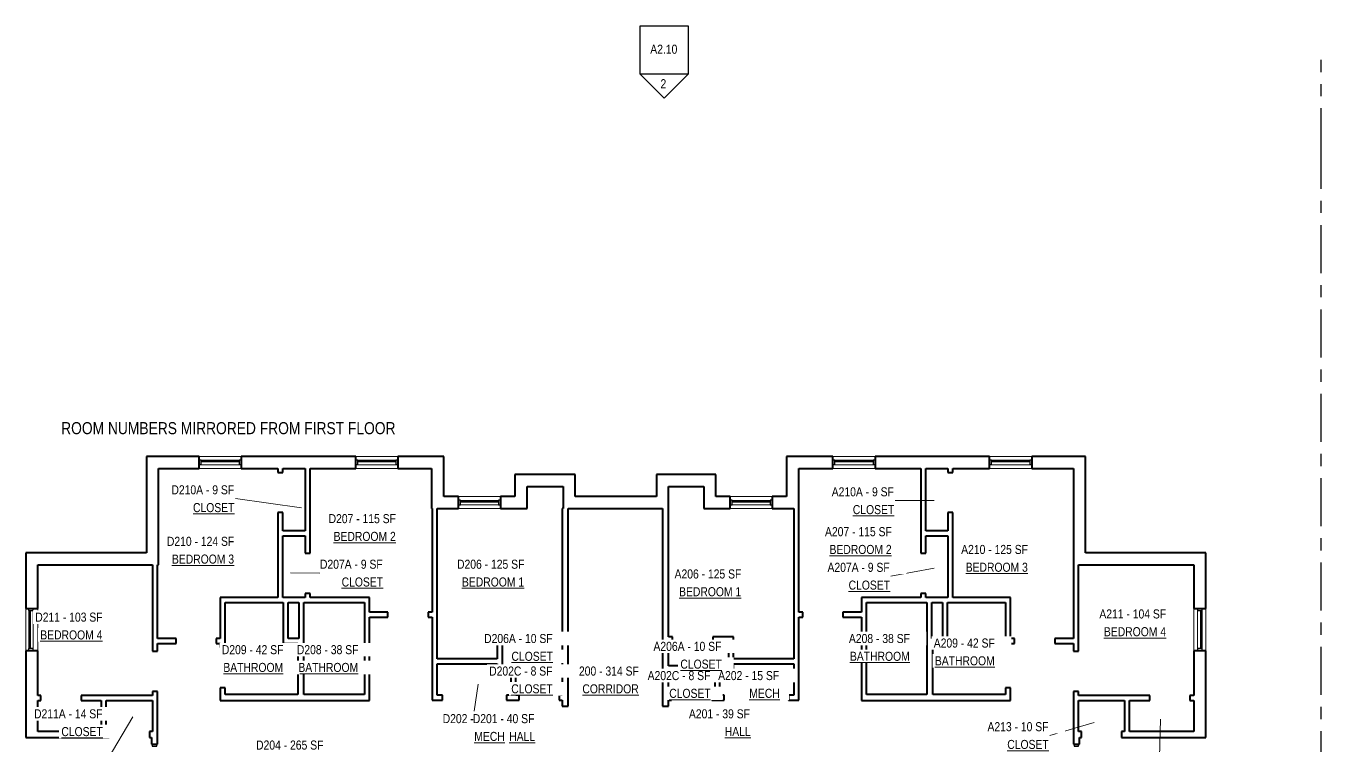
# Model space of a CAD drawing. Header units: inches. Extents: x -116 to 1419, y -1455 to 118.
# Drawn here: x -116 to 1174, y -598 to 118 of the extents above; entities that cross this region are included whole.
import ezdxf

# ---------------------------------------------------------------- set-up
doc = ezdxf.new("R2010")
doc.units = ezdxf.units.IN
doc.header["$MEASUREMENT"] = 0
doc.linetypes.add('Grid Line', pattern=[84, 48, -12, 12, -12])
for name, color, linetype, lineweight in [('A-AREA-IDEN', 2, 'Continuous', 9), ('A-GLAZ-CURT', 52, 'Continuous', 9), ('A-GLAZ-CWMG', 51, 'Continuous', 9), ('A-WALL', 113, 'Continuous', 15), ('G-ANNO-SYMB', 111, 'Continuous', 9), ('G-ANNO-TEXT', 231, 'Continuous', 9), ('I-WALL', 2, 'Continuous', 15), ('S-GRID', 1, 'Continuous', 9)]:
    doc.layers.add(name, color=color, linetype=linetype, lineweight=lineweight)
doc.styles.add('Arial Narrow', font='ARIALN.TTF', dxfattribs={"height": 9})
doc.styles.add('Arial Narrow_1', font='ARIALN.TTF', dxfattribs={"height": 12})

# ---------------------------------------------------------------- blocks, each defined once
blk = doc.blocks.new('Rectangular Mullion - 4 1_2_ x 2_ Rectangular_CE_-5142330-LEVEL 2')
at = {"layer": 'A-GLAZ-CWMG', "lineweight": 25}
for p, q in [((-2, 2.25), (0, 2.25)), ((-2, -2.25), (-2, 2.25)), ((0, 2.25), (0, -2.25)), ((0, -2.25), (-2, -2.25))]:
    blk.add_line(p, q, dxfattribs=at)
blk = doc.blocks.new('Rectangular Mullion - 4 1_2_ x 2_ Rectangular_CE_-5142334-LEVEL 2')
at = {"layer": 'A-GLAZ-CWMG', "lineweight": 25}
for p, q in [((-2, 2.25), (0, 2.25)), ((-2, -2.25), (-2, 2.25)), ((0, 2.25), (0, -2.25)), ((0, -2.25), (-2, -2.25))]:
    blk.add_line(p, q, dxfattribs=at)
blk = doc.blocks.new('System Panel - zGlazed-5147862-LEVEL 2')
at = {"layer": 'A-GLAZ-CURT', "lineweight": 15}
for p, q in [((19, -0.5), (-19, -0.5)), ((-19, -0.5), (-19, -1.5)), ((-19, -1.5), (19, -1.5)), ((19, -1.5), (19, -0.5))]:
    blk.add_line(p, q, dxfattribs=at)
blk = doc.blocks.new('Rectangular Mullion - 4 1_2_ x 2_ Rectangular_CE_-5147845-LEVEL 2')
at = {"layer": 'A-GLAZ-CWMG'}
for p, q in [((1050.9, -463.9), (1050.9, -501.9)), ((1055.4, -463.9), (1055.4, -501.9))]:
    blk.add_line(p, q, dxfattribs=at)
blk = doc.blocks.new('Rectangular Mullion - 4 1_2_ x 2_ Rectangular_CE_-5147863-LEVEL 2')
at = {"layer": 'A-GLAZ-CWMG', "lineweight": 25}
for p, q in [((-2, 2.25), (0, 2.25)), ((-2, -2.25), (-2, 2.25)), ((0, 2.25), (0, -2.25)), ((0, -2.25), (-2, -2.25))]:
    blk.add_line(p, q, dxfattribs=at)
blk = doc.blocks.new('Rectangular Mullion - 4 1_2_ x 2_ Rectangular_CE_-5147864-LEVEL 2')
at = {"layer": 'A-GLAZ-CWMG', "lineweight": 25}
for p, q in [((0, 2.25), (-2, 2.25)), ((-2, 2.25), (-2, -2.25)), ((0, -2.25), (0, 2.25)), ((-2, -2.25), (0, -2.25))]:
    blk.add_line(p, q, dxfattribs=at)
blk = doc.blocks.new('System Panel - zGlazed-5148428-LEVEL 2')
at = {"layer": 'A-GLAZ-CURT', "lineweight": 15}
for p, q in [((19, 1.5), (-19, 1.5)), ((-19, 1.5), (-19, 0.5)), ((-19, 0.5), (19, 0.5)), ((19, 0.5), (19, 1.5))]:
    blk.add_line(p, q, dxfattribs=at)
blk = doc.blocks.new('Rectangular Mullion - 4 1_2_ x 2_ Rectangular_CE_-5148427-LEVEL 2')
at = {"layer": 'A-GLAZ-CWMG'}
for p, q in [((1050.9, -931.9), (1050.9, -893.9)), ((1055.4, -931.9), (1055.4, -893.9))]:
    blk.add_line(p, q, dxfattribs=at)
blk = doc.blocks.new('Rectangular Mullion - 4 1_2_ x 2_ Rectangular_CE_-5148429-LEVEL 2')
at = {"layer": 'A-GLAZ-CWMG', "lineweight": 25}
for p, q in [((-2, 2.25), (0, 2.25)), ((-2, -2.25), (-2, 2.25)), ((0, 2.25), (0, -2.25)), ((0, -2.25), (-2, -2.25))]:
    blk.add_line(p, q, dxfattribs=at)
blk = doc.blocks.new('Rectangular Mullion - 4 1_2_ x 2_ Rectangular_CE_-5148430-LEVEL 2')
at = {"layer": 'A-GLAZ-CWMG', "lineweight": 25}
for p, q in [((0, 2.25), (-2, 2.25)), ((-2, 2.25), (-2, -2.25)), ((0, -2.25), (0, 2.25)), ((-2, -2.25), (0, -2.25))]:
    blk.add_line(p, q, dxfattribs=at)
blk = doc.blocks.new('Elevation - Detail Number_CE_-134675-LEVEL 2')
at = {"layer": 'G-ANNO-SYMB', "lineweight": 25}
for p, q in [((-0.25, -0.25), (-0.25, 0.25)), ((-0.25, 0.25), (0.25, 0.25)), ((0.25, 0.25), (0.25, -0.25)), ((0.25, -0.25), (-0.25, -0.25))]:
    blk.add_line(p, q, dxfattribs=at)
blk = doc.blocks.new('Elevation - Detail Number_CE_-46063-LEVEL 2')
at = {"layer": 'G-ANNO-SYMB', "lineweight": 25}
for p, q in [((0, 0.25), (-0.25, 0)), ((0.25, 0), (0, 0.25)), ((-0.25, 0), (0.25, 0))]:
    blk.add_line(p, q, dxfattribs=at)

msp = doc.modelspace()

# ---------------------------------------------------------------- linework, layer by layer
at = {"layer": 'A-AREA-IDEN'}
for p, q in [((158.6, -361.6), (92.8, -352.4)), ((788.5, -354.4), (749.9, -354.4)), ((788.5, -421.6), (745.6, -429.6)), ((147.7, -426.5), (177, -426.6)), ((334.7, -537.4), (330.5, -564.1)), ((948, -575.5), (903.7, -588.3)), ((1013.9, -572.1), (1013.1, -610.3))]:
    msp.add_line(p, q, dxfattribs=at)
at = {"layer": 'A-WALL', "lineweight": 40}
for p, q in [((4.2, -310.4), (4.2, -406.4)), ((56.7, -310.4), (4.2, -310.4)), ((16.2, -418.4), (16.2, -322.4)), ((16.2, -322.4), (56.7, -322.4)), ((56.7, -322.4), (56.7, -310.4)), ((212.7, -310.4), (98.7, -310.4)), ((98.7, -310.4), (98.7, -322.4)), ((98.7, -322.4), (135.2, -322.4)), ((140.2, -322.4), (162.2, -322.4)), ((167.2, -322.4), (212.7, -322.4)), ((212.7, -322.4), (212.7, -310.4)), ((300.2, -310.4), (254.7, -310.4)), ((254.7, -310.4), (254.7, -322.4)), ((254.7, -322.4), (288.2, -322.4)), ((288.2, -322.4), (288.2, -362.4)), ((300.2, -350.4), (300.2, -310.4)), ((641.7, -310.4), (641.7, -350.4)), ((687.7, -310.4), (641.7, -310.4)), ((653.7, -362.4), (653.7, -322.4)), ((653.7, -322.4), (687.7, -322.4)), ((687.7, -322.4), (687.7, -310.4)), ((843.7, -310.4), (729.7, -310.4)), ((729.7, -310.4), (729.7, -322.4)), ((729.7, -322.4), (775.2, -322.4)), ((780.2, -322.4), (802.2, -322.4)), ((807.2, -322.4), (843.7, -322.4)), ((843.7, -322.4), (843.7, -310.4)), ((939.2, -310.4), (885.7, -310.4)), ((885.7, -310.4), (885.7, -322.4)), ((885.7, -322.4), (927.2, -322.4)), ((927.2, -322.4), (927.2, -418.4)), ((939.2, -406.4), (939.2, -310.4)), ((371.2, -328.4), (371.2, -350.4)), ((431.2, -328.4), (371.2, -328.4)), ((431.2, -350.4), (431.2, -328.4)), ((512.2, -328.4), (512.2, -350.4)), ((571.2, -328.4), (512.2, -328.4)), ((571.2, -350.4), (571.2, -328.4)), ((383.2, -362.4), (383.2, -340.4)), ((383.2, -340.4), (419.2, -340.4)), ((419.2, -340.4), (419.2, -362.4)), ((524.2, -340.4), (559.2, -340.4)), ((524.2, -490.1), (524.2, -340.4)), ((559.2, -340.4), (559.2, -362.4)), ((314.9, -350.4), (300.2, -350.4)), ((314.9, -362.4), (314.9, -350.4)), ((371.2, -350.4), (356.9, -350.4)), ((356.9, -350.4), (356.9, -362.4)), ((512.2, -350.4), (431.2, -350.4)), ((585.4, -350.4), (571.2, -350.4)), ((585.4, -362.4), (585.4, -350.4)), ((641.7, -350.4), (627.4, -350.4)), ((627.4, -350.4), (627.4, -362.4)), ((288.2, -362.4), (288.7, -362.4)), ((293.7, -362.4), (314.9, -362.4)), ((356.9, -362.4), (383.2, -362.4)), ((418.2, -362.4), (418.2, -490.1)), ((419.2, -362.4), (418.2, -362.4)), ((424.2, -362.4), (518.2, -362.4)), ((424.2, -559.1), (424.2, -362.4)), ((518.2, -362.4), (518.2, -559.1)), ((559.2, -362.4), (585.4, -362.4)), ((627.4, -362.4), (648.7, -362.4)), ((4.2, -406.4), (-115.8, -406.4)), ((-115.8, -406.4), (-115.8, -461.9)), ((1059.2, -406.4), (939.2, -406.4)), ((1059.2, -461.9), (1059.2, -406.4)), ((-103.8, -418.4), (10.2, -418.4)), ((-103.8, -461.9), (-103.8, -418.4)), ((15.2, -418.4), (16.2, -418.4)), ((932.2, -418.4), (1047.2, -418.4)), ((1047.2, -418.4), (1047.2, -461.9)), ((-115.8, -461.9), (-103.8, -461.9)), ((1047.2, -461.9), (1059.2, -461.9)), ((155.9, -491.9), (154.9, -491.9)), ((154.9, -496.9), (154.9, -547.6)), ((160.9, -547.6), (160.9, -491.9)), ((418.2, -495.1), (418.2, -519.1)), ((524.2, -519.1), (524.2, -495.1)), ((781.4, -491.9), (781.4, -547.6)), ((787.4, -491.9), (786.4, -491.9)), ((787.4, -547.6), (787.4, -496.9)), ((-103.8, -503.9), (-115.8, -503.9)), ((-115.8, -503.9), (-115.8, -590.4)), ((-103.8, -548.4), (-103.8, -503.9)), ((1059.2, -503.9), (1047.2, -503.9)), ((1047.2, -503.9), (1047.2, -548.4)), ((1059.2, -590.4), (1059.2, -503.9)), ((418.2, -524.1), (418.2, -548.1)), ((524.2, -548.1), (524.2, -524.1)), ((-103.8, -584.4), (-103.8, -553.4)), ((77.7, -547.6), (77.7, -553.6)), ((77.7, -553.6), (221.2, -553.6)), ((154.9, -547.6), (82.7, -547.6)), ((221.2, -547.6), (160.9, -547.6)), ((418.2, -553.1), (418.2, -559.1)), ((524.2, -559.1), (524.2, -553.1)), ((781.4, -547.6), (721.2, -547.6)), ((721.2, -553.6), (864.7, -553.6)), ((859.7, -547.6), (787.4, -547.6)), ((864.7, -553.6), (864.7, -547.6)), ((1047.2, -553.4), (1047.2, -584.4)), ((418.2, -559.1), (424.2, -559.1)), ((518.2, -559.1), (524.2, -559.1)), ((-115.8, -590.4), (-32.8, -590.4)), ((-40.8, -584.4), (-103.8, -584.4)), ((-32.8, -584.4), (-35.8, -584.4)), ((-32.8, -590.4), (-32.8, -584.4)), ((10.2, -584.4), (7.2, -584.4)), ((7.2, -584.4), (7.2, -590.4)), ((7.2, -590.4), (9.2, -590.4)), ((9.2, -590.4), (9.2, -597.1)), ((15.2, -597.1), (15.2, -584.4)), ((927.2, -584.4), (927.2, -597.1)), ((935.2, -584.4), (932.2, -584.4)), ((933.2, -590.4), (935.2, -590.4)), ((933.2, -597.1), (933.2, -590.4)), ((935.2, -590.4), (935.2, -584.4)), ((978.2, -584.4), (975.2, -584.4)), ((975.2, -584.4), (975.2, -590.4)), ((975.2, -590.4), (1059.2, -590.4)), ((1047.2, -584.4), (983.2, -584.4)), ((9.2, -597.1), (15.2, -597.1)), ((927.2, -597.1), (933.2, -597.1))]:
    msp.add_line(p, q, dxfattribs=at)
at = {"layer": 'A-WALL'}
for p, q in [((56.7, -310.4), (98.7, -310.4)), ((98.7, -322.4), (56.7, -322.4)), ((212.7, -310.4), (254.7, -310.4)), ((254.7, -322.4), (212.7, -322.4)), ((687.7, -310.4), (729.7, -310.4)), ((729.7, -322.4), (687.7, -322.4)), ((843.7, -310.4), (885.7, -310.4)), ((885.7, -322.4), (843.7, -322.4)), ((314.9, -350.4), (356.9, -350.4)), ((585.4, -350.4), (627.4, -350.4)), ((356.9, -362.4), (314.9, -362.4)), ((627.4, -362.4), (585.4, -362.4)), ((-115.8, -503.9), (-115.8, -461.9)), ((-103.8, -461.9), (-103.8, -503.9)), ((1047.2, -503.9), (1047.2, -461.9)), ((1059.2, -461.9), (1059.2, -503.9))]:
    msp.add_line(p, q, dxfattribs=at)
at = {"layer": 'I-WALL', "lineweight": 40}
for p, q in [((135.2, -322.4), (135.2, -326.4)), ((140.2, -326.4), (140.2, -322.4)), ((162.2, -322.4), (162.2, -384.4)), ((167.2, -406.9), (167.2, -322.4)), ((775.2, -322.4), (775.2, -406.9)), ((780.2, -384.4), (780.2, -322.4)), ((802.2, -322.4), (802.2, -326.4)), ((807.2, -326.4), (807.2, -322.4)), ((135.2, -326.4), (140.2, -326.4)), ((802.2, -326.4), (807.2, -326.4)), ((140.2, -366.4), (135.2, -366.4)), ((135.2, -366.4), (135.2, -450.9)), ((140.2, -384.4), (140.2, -366.4)), ((288.7, -362.4), (288.7, -465.6)), ((293.7, -512.1), (293.7, -362.4)), ((648.7, -362.4), (648.7, -512.1)), ((653.7, -465.6), (653.7, -362.4)), ((807.2, -366.4), (802.2, -366.4)), ((802.2, -366.4), (802.2, -384.4)), ((807.2, -450.9), (807.2, -366.4)), ((162.2, -384.4), (140.2, -384.4)), ((802.2, -384.4), (780.2, -384.4)), ((140.2, -450.9), (140.2, -389.4)), ((140.2, -389.4), (162.2, -389.4)), ((162.2, -389.4), (162.2, -406.9)), ((780.2, -406.9), (780.2, -389.4)), ((780.2, -389.4), (802.2, -389.4)), ((802.2, -389.4), (802.2, -450.9)), ((162.2, -406.9), (167.2, -406.9)), ((775.2, -406.9), (780.2, -406.9)), ((10.2, -418.4), (10.2, -504.4)), ((15.2, -491.9), (15.2, -418.4)), ((927.2, -418.4), (927.2, -491.9)), ((932.2, -504.4), (932.2, -418.4)), ((77.7, -450.9), (77.7, -491.9)), ((135.2, -450.9), (77.7, -450.9)), ((162.2, -450.9), (140.2, -450.9)), ((167.2, -446.9), (162.2, -446.9)), ((162.2, -446.9), (162.2, -450.9)), ((167.2, -450.9), (167.2, -446.9)), ((226.2, -450.9), (167.2, -450.9)), ((226.2, -465.6), (226.2, -450.9)), ((775.2, -450.9), (716.2, -450.9)), ((716.2, -450.9), (716.2, -465.6)), ((780.2, -446.9), (775.2, -446.9)), ((775.2, -446.9), (775.2, -450.9)), ((780.2, -450.9), (780.2, -446.9)), ((802.2, -450.9), (780.2, -450.9)), ((864.7, -450.9), (807.2, -450.9)), ((864.7, -491.9), (864.7, -450.9)), ((82.7, -500.9), (82.7, -455.9)), ((82.7, -455.9), (140.4, -455.9)), ((140.4, -455.9), (140.4, -496.9)), ((145.4, -455.9), (155.9, -455.9)), ((145.4, -491.9), (145.4, -455.9)), ((155.9, -455.9), (155.9, -491.9)), ((160.9, -455.9), (221.2, -455.9)), ((160.9, -491.9), (160.9, -455.9)), ((221.2, -455.9), (221.2, -547.6)), ((721.2, -455.9), (781.4, -455.9)), ((721.2, -547.6), (721.2, -455.9)), ((781.4, -455.9), (781.4, -491.9)), ((786.4, -455.9), (796.9, -455.9)), ((786.4, -491.9), (786.4, -455.9)), ((796.9, -455.9), (796.9, -491.9)), ((801.9, -455.9), (859.7, -455.9)), ((801.9, -496.9), (801.9, -455.9)), ((859.7, -455.9), (859.7, -500.9)), ((244.7, -465.6), (226.2, -465.6)), ((226.2, -553.6), (226.2, -470.6)), ((226.2, -470.6), (244.7, -470.6)), ((244.7, -470.6), (244.7, -465.6)), ((288.7, -465.6), (284.7, -465.6)), ((284.7, -465.6), (284.7, -470.6)), ((284.7, -470.6), (288.7, -470.6)), ((288.7, -470.6), (288.7, -553.1)), ((657.7, -465.6), (653.7, -465.6)), ((653.7, -470.6), (657.7, -470.6)), ((653.7, -553.1), (653.7, -470.6)), ((657.7, -470.6), (657.7, -465.6)), ((716.2, -465.6), (697.7, -465.6)), ((697.7, -465.6), (697.7, -470.6)), ((697.7, -470.6), (716.2, -470.6)), ((716.2, -470.6), (716.2, -553.6)), ((33.7, -491.9), (15.2, -491.9)), ((15.2, -504.4), (15.2, -496.9)), ((15.2, -496.9), (33.7, -496.9)), ((33.7, -496.9), (33.7, -491.9)), ((77.7, -491.9), (73.7, -491.9)), ((73.7, -491.9), (73.7, -496.9)), ((73.7, -496.9), (77.7, -496.9)), ((77.7, -496.9), (77.7, -500.9)), ((77.7, -500.9), (82.7, -500.9)), ((140.4, -496.9), (154.9, -496.9)), ((154.9, -491.9), (145.4, -491.9)), ((353.6, -490.1), (353.6, -512.1)), ((374.2, -490.1), (353.6, -490.1)), ((358.6, -519.1), (358.6, -495.1)), ((358.6, -495.1), (374.2, -495.1)), ((374.2, -495.1), (374.2, -490.1)), ((418.2, -490.1), (414.2, -490.1)), ((414.2, -490.1), (414.2, -495.1)), ((414.2, -495.1), (418.2, -495.1)), ((528.2, -490.1), (524.2, -490.1)), ((524.2, -495.1), (528.2, -495.1)), ((528.2, -495.1), (528.2, -490.1)), ((588.8, -490.1), (568.2, -490.1)), ((568.2, -490.1), (568.2, -495.1)), ((568.2, -495.1), (583.8, -495.1)), ((583.8, -495.1), (583.8, -519.1)), ((588.8, -512.1), (588.8, -490.1)), ((796.9, -491.9), (787.4, -491.9)), ((787.4, -496.9), (801.9, -496.9)), ((859.7, -500.9), (864.7, -500.9)), ((868.7, -491.9), (864.7, -491.9)), ((864.7, -500.9), (864.7, -496.9)), ((864.7, -496.9), (868.7, -496.9)), ((868.7, -496.9), (868.7, -491.9)), ((927.2, -491.9), (908.7, -491.9)), ((908.7, -491.9), (908.7, -496.9)), ((908.7, -496.9), (927.2, -496.9)), ((927.2, -496.9), (927.2, -504.4)), ((10.2, -504.4), (15.2, -504.4)), ((353.6, -512.1), (293.7, -512.1)), ((648.7, -512.1), (588.8, -512.1)), ((927.2, -504.4), (932.2, -504.4)), ((293.7, -548.1), (293.7, -517.1)), ((293.7, -517.1), (353.6, -517.1)), ((353.6, -517.1), (353.6, -524.1)), ((353.6, -524.1), (367.2, -524.1)), ((418.2, -519.1), (358.6, -519.1)), ((367.2, -524.1), (367.2, -548.1)), ((372.2, -548.1), (372.2, -524.1)), ((372.2, -524.1), (418.2, -524.1)), ((583.8, -519.1), (524.2, -519.1)), ((524.2, -524.1), (570.2, -524.1)), ((570.2, -524.1), (570.2, -548.1)), ((575.2, -548.1), (575.2, -524.1)), ((575.2, -524.1), (588.8, -524.1)), ((588.8, -524.1), (588.8, -517.1)), ((588.8, -517.1), (648.7, -517.1)), ((648.7, -517.1), (648.7, -548.1)), ((77.7, -540.9), (77.7, -547.6)), ((82.7, -540.9), (77.7, -540.9)), ((82.7, -547.6), (82.7, -540.9)), ((859.7, -540.9), (859.7, -547.6)), ((864.7, -540.9), (859.7, -540.9)), ((864.7, -547.6), (864.7, -540.9)), ((-100.8, -548.4), (-103.8, -548.4)), ((-103.8, -553.4), (-100.8, -553.4)), ((-100.8, -553.4), (-100.8, -548.4)), ((10.2, -548.4), (-60.8, -548.4)), ((-60.8, -548.4), (-60.8, -553.4)), ((-60.8, -553.4), (-40.8, -553.4)), ((-40.8, -553.4), (-40.8, -584.4)), ((-35.8, -553.4), (10.2, -553.4)), ((-35.8, -584.4), (-35.8, -553.4)), ((10.2, -544.4), (10.2, -548.4)), ((15.2, -544.4), (10.2, -544.4)), ((10.2, -553.4), (10.2, -584.4)), ((15.2, -584.4), (15.2, -544.4)), ((221.2, -553.6), (226.2, -553.6)), ((288.7, -553.1), (298.9, -553.1)), ((298.9, -548.1), (293.7, -548.1)), ((298.9, -553.1), (298.9, -548.1)), ((367.2, -548.1), (362.9, -548.1)), ((362.9, -548.1), (362.9, -553.1)), ((362.9, -553.1), (375.2, -553.1)), ((375.2, -548.1), (372.2, -548.1)), ((375.2, -553.1), (375.2, -548.1)), ((418.2, -548.1), (415.2, -548.1)), ((415.2, -548.1), (415.2, -553.1)), ((415.2, -553.1), (418.2, -553.1)), ((527.2, -548.1), (524.2, -548.1)), ((524.2, -553.1), (527.2, -553.1)), ((527.2, -553.1), (527.2, -548.1)), ((570.2, -548.1), (567.2, -548.1)), ((567.2, -548.1), (567.2, -553.1)), ((567.2, -553.1), (579.4, -553.1)), ((579.4, -548.1), (575.2, -548.1)), ((579.4, -553.1), (579.4, -548.1)), ((648.7, -548.1), (643.4, -548.1)), ((643.4, -548.1), (643.4, -553.1)), ((643.4, -553.1), (653.7, -553.1)), ((716.2, -553.6), (721.2, -553.6)), ((927.2, -544.4), (927.2, -584.4)), ((932.2, -544.4), (927.2, -544.4)), ((932.2, -548.4), (932.2, -544.4)), ((1003.2, -548.4), (932.2, -548.4)), ((932.2, -553.4), (978.2, -553.4)), ((932.2, -584.4), (932.2, -553.4)), ((978.2, -553.4), (978.2, -584.4)), ((983.2, -553.4), (1003.2, -553.4)), ((983.2, -584.4), (983.2, -553.4)), ((1003.2, -553.4), (1003.2, -548.4)), ((1047.2, -548.4), (1043.2, -548.4)), ((1043.2, -548.4), (1043.2, -553.4)), ((1043.2, -553.4), (1047.2, -553.4))]:
    msp.add_line(p, q, dxfattribs=at)
at = {"layer": 'S-GRID', "linetype": 'Grid Line', "lineweight": 25}
for p, q in [((1173.9, -11.6), (1173.9, 84.4)), ((1173.9, -1220), (1173.9, -11.6))]:
    msp.add_line(p, q, dxfattribs=at)

# ---------------------------------------------------------------- block references
at = {"layer": 'A-GLAZ-CURT'}
for p in [(77.7, -316.4), (233.7, -316.4), (335.9, -356.4)]:
    msp.add_blockref('System Panel - zGlazed-5148428-LEVEL 2', p, dxfattribs=at)
for name, p, rotation in [('System Panel - zGlazed-5147862-LEVEL 2', (708.7, -316.4), 180), ('System Panel - zGlazed-5147862-LEVEL 2', (864.7, -316.4), 180), ('System Panel - zGlazed-5147862-LEVEL 2', (606.4, -356.4), 180), ('System Panel - zGlazed-5148428-LEVEL 2', (-110.8, -482.9), 89.99999999999982), ('System Panel - zGlazed-5147862-LEVEL 2', (1053.2, -482.9), 89.99999999999982)]:
    msp.add_blockref(name, p, dxfattribs=dict(at, rotation=rotation))
at = {"layer": 'A-GLAZ-CWMG'}
for name, p, rotation in [('Rectangular Mullion - 4 1_2_ x 2_ Rectangular_CE_-5148430-LEVEL 2', (56.7, -316.4), 180), ('Rectangular Mullion - 4 1_2_ x 2_ Rectangular_CE_-5148427-LEVEL 2', (-835.2, -1369.6), 90.00000000000047), ('Rectangular Mullion - 4 1_2_ x 2_ Rectangular_CE_-5148430-LEVEL 2', (212.7, -316.4), 180), ('Rectangular Mullion - 4 1_2_ x 2_ Rectangular_CE_-5148427-LEVEL 2', (-679.2, -1369.6), 90.00000000000047), ('Rectangular Mullion - 4 1_2_ x 2_ Rectangular_CE_-5147845-LEVEL 2', (225.8, -1369.6), 89.99999999999989), ('Rectangular Mullion - 4 1_2_ x 2_ Rectangular_CE_-5147845-LEVEL 2', (381.8, -1369.6), 89.99999999999989), ('Rectangular Mullion - 4 1_2_ x 2_ Rectangular_CE_-5148430-LEVEL 2', (314.9, -356.4), 180), ('Rectangular Mullion - 4 1_2_ x 2_ Rectangular_CE_-5148427-LEVEL 2', (-576.9, -1409.6), 90.00000000000047), ('Rectangular Mullion - 4 1_2_ x 2_ Rectangular_CE_-5147845-LEVEL 2', (123.6, -1409.6), 89.99999999999989), ('Rectangular Mullion - 4 1_2_ x 2_ Rectangular_CE_-5148427-LEVEL 2', (942.4, -1395.7), 180), ('Rectangular Mullion - 4 1_2_ x 2_ Rectangular_CE_-5148430-LEVEL 2', (-110.8, -503.9), 269.9999999999998), ('Rectangular Mullion - 4 1_2_ x 2_ Rectangular_CE_-5147864-LEVEL 2', (1053.2, -503.9), 269.9999999999998)]:
    msp.add_blockref(name, p, dxfattribs=dict(at, rotation=rotation))
at = {"layer": 'A-GLAZ-CWMG', "extrusion": (0, 0, -1)}
for name, p, rotation in [('Rectangular Mullion - 4 1_2_ x 2_ Rectangular_CE_-5148429-LEVEL 2', (-98.7, -316.4), 180), ('Rectangular Mullion - 4 1_2_ x 2_ Rectangular_CE_-5148429-LEVEL 2', (-254.7, -316.4), 180), ('Rectangular Mullion - 4 1_2_ x 2_ Rectangular_CE_-5148429-LEVEL 2', (-356.9, -356.4), 180), ('Rectangular Mullion - 4 1_2_ x 2_ Rectangular_CE_-5148429-LEVEL 2', (110.8, -461.9), 90.00000000000018), ('Rectangular Mullion - 4 1_2_ x 2_ Rectangular_CE_-5147863-LEVEL 2', (-1053.2, -461.9), 90.00000000000018), ('Rectangular Mullion - 4 1_2_ x 2_ Rectangular_CE_-5142334-LEVEL 2', (-12.2, -597.1), 90.00000000000021), ('Rectangular Mullion - 4 1_2_ x 2_ Rectangular_CE_-5142330-LEVEL 2', (-930.2, -597.1), 90.00000000000031)]:
    msp.add_blockref(name, p, dxfattribs=dict(at, rotation=rotation))
for p in [(-687.7, -316.4), (-843.7, -316.4), (-585.4, -356.4)]:
    msp.add_blockref('Rectangular Mullion - 4 1_2_ x 2_ Rectangular_CE_-5147863-LEVEL 2', p, dxfattribs=at)
at = {"layer": 'A-GLAZ-CWMG'}
for name, p in [('Rectangular Mullion - 4 1_2_ x 2_ Rectangular_CE_-5147864-LEVEL 2', (729.7, -316.4)), ('Rectangular Mullion - 4 1_2_ x 2_ Rectangular_CE_-5147864-LEVEL 2', (885.7, -316.4)), ('Rectangular Mullion - 4 1_2_ x 2_ Rectangular_CE_-5147864-LEVEL 2', (627.4, -356.4)), ('Rectangular Mullion - 4 1_2_ x 2_ Rectangular_CE_-5147845-LEVEL 2', (0, 0))]:
    msp.add_blockref(name, p, dxfattribs=at)
at = {"layer": 'G-ANNO-SYMB', "lineweight": 25, "xscale": 95.99999999999994, "yscale": 95.99999999999994, "zscale": 95.99999999999994, "rotation": 180}
for name, p in [('Elevation - Detail Number_CE_-134675-LEVEL 2', (519.7, 94.3)), ('Elevation - Detail Number_CE_-46063-LEVEL 2', (519.7, 70.3))]:
    msp.add_blockref(name, p, dxfattribs=at)

# ---------------------------------------------------------------- texts
at = {"layer": 'A-AREA-IDEN', "char_height": 9, "attachment_point": 1, "style": 'Arial Narrow', "bg_fill": 3, "box_fill_scale": 1.25, "bg_fill_color": 9, "bg_fill_true_color": 13158600, "bg_fill_transparency": 0}
for s, insert, width in [('\\LBEDROOM 2', (190.6, -385.6), 76.356), ('\\LBEDROOM 2', (684.4, -398.6), 76.356), ('\\LBEDROOM 3', (29.6, -408.2), 76.356), ('\\LBEDROOM 3', (820, -416.3), 76.356), ('\\LCLOSET', (198.6, -431), 50.904), ('\\LBEDROOM 1', (318.4, -431), 76.356), ('\\LBEDROOM 1', (534.6, -440.7), 76.356), ('\\LBEDROOM 4', (957.6, -480.5), 76.356), ('\\LCORRIDOR', (438.3, -537.4), 69.084), ('\\LHALL', (580.1, -580), 31.512), ('D204 - 265 SF', (113.4, -593.4), 82.416), ('\\LMECH', (330.7, -584.8), 37.269)]:
    msp.add_mtext(s, dxfattribs=dict(at, insert=insert, width=width))
at = {"layer": 'G-ANNO-TEXT', "color": 1, "lineweight": 25, "insert": (-80.7, -276.3), "char_height": 12, "width": 405.717, "attachment_point": 1, "style": 'Arial Narrow_1', "bg_fill": 3, "box_fill_scale": 1.25, "bg_fill_color": 9, "bg_fill_true_color": 13158600, "bg_fill_transparency": 0}
msp.add_mtext('ROOM NUMBERS MIRRORED FROM FIRST FLOOR', dxfattribs=at)

# ---------------------------------------------------------------- next in the draw order: texts
at = {"layer": 'A-AREA-IDEN', "char_height": 9, "attachment_point": 1, "style": 'Arial Narrow', "bg_fill": 3, "box_fill_scale": 1.25, "bg_fill_color": 9, "bg_fill_true_color": 13158600, "bg_fill_transparency": 0}
for s, insert, width in [('\\LCLOSET', (50.6, -356.9), 50.904), ('\\LCLOSET', (707.6, -358.9), 50.904), ('D207 - 115 SF', (185.6, -367.9), 82.416), ('A207 - 115 SF', (679.9, -380.9), 81.81), ('D210 - 124 SF', (24.6, -390.5), 82.416), ('A210 - 125 SF', (815.5, -398.6), 81.81), ('D207A - 9 SF', (177, -413.3), 76.962), ('D206 - 125 SF', (313.5, -413.3), 82.416), ('A206 - 125 SF', (530.1, -423), 81.81), ('\\LCLOSET', (703.4, -434.1), 50.904), ('A211 - 104 SF', (953.1, -462.8), 81.81), ('\\LBEDROOM 4', (-101.5, -483.7), 76.356), ('\\LCLOSET', (367.7, -505), 50.904), ('\\LBATHROOM', (704.7, -505), 73.629), ('\\LBATHROOM', (155.5, -516.1), 73.629), ('200 - 314 SF', (434.9, -519.7), 73.326), ('\\LCLOSET', (367.5, -537.4), 50.904), ('\\LMECH', (604.5, -541.9), 37.269), ('D202 - 15 SF', (299.2, -567.1), 75.447), ('A201 - 39 SF', (544.4, -562.3), 74.841), ('\\LCLOSET', (-80.5, -580), 50.904), ('\\LCLOSET', (861.4, -592.8), 50.904)]:
    msp.add_mtext(s, dxfattribs=dict(at, insert=insert, width=width))
at = {"layer": 'G-ANNO-SYMB', "char_height": 9, "attachment_point": 1, "style": 'Arial Narrow', "bg_fill": 3, "box_fill_scale": 1.25, "bg_fill_color": 9, "bg_fill_true_color": 13158600, "bg_fill_transparency": 0}
for s, insert, width in [('A2.10', (505.9, 99.6), 33.027), ('2', (516.1, 65.2), 6.969)]:
    msp.add_mtext(s, dxfattribs=dict(at, insert=insert, width=width))

# ---------------------------------------------------------------- next in the draw order: texts
at = {"layer": 'A-AREA-IDEN', "char_height": 9, "attachment_point": 1, "style": 'Arial Narrow', "bg_fill": 3, "box_fill_scale": 1.25, "bg_fill_color": 9, "bg_fill_true_color": 13158600, "bg_fill_transparency": 0}
for s, insert, width in [('D210A - 9 SF', (29.1, -339.2), 76.962), ('A210A - 9 SF', (686.6, -341.2), 76.356), ('A207A - 9 SF', (682.4, -416.4), 76.356), ('D211 - 103 SF', (-106.5, -466), 82.416), ('D206A - 10 SF', (340.5, -487.3), 83.931), ('A208 - 38 SF', (703.7, -487.3), 74.841), ('D208 - 38 SF', (154, -498.4), 75.447), ('\\LBATHROOM', (789.3, -509.5), 73.629), ('D202C - 8 SF', (345.5, -519.7), 77.568), ('A202 - 15 SF', (573.5, -524.2), 74.841), ('D211A - 14 SF', (-107.7, -562.3), 83.931), ('A213 - 10 SF', (841.7, -575.1), 74.841), ('\\LHALL', (365.5, -584.8), 31.512)]:
    msp.add_mtext(s, dxfattribs=dict(at, insert=insert, width=width))

# ---------------------------------------------------------------- next in the draw order: linework, layer by layer
at = {"layer": 'A-AREA-IDEN'}
msp.add_line((-9.3, -569.9), (-34.9, -613), dxfattribs=at)

# ---------------------------------------------------------------- next in the draw order: texts
at = {"layer": 'A-AREA-IDEN', "char_height": 9, "attachment_point": 1, "style": 'Arial Narrow', "bg_fill": 3, "box_fill_scale": 1.25, "bg_fill_color": 9, "bg_fill_true_color": 13158600, "bg_fill_transparency": 0}
for s, insert, width in [('A209 - 42 SF', (788.2, -491.8), 74.841), ('\\LBATHROOM', (80.8, -516.1), 73.629), ('\\LCLOSET', (524.8, -541.9), 50.904), ('D201 - 40 SF', (329.2, -567.1), 75.447)]:
    msp.add_mtext(s, dxfattribs=dict(at, insert=insert, width=width))

# ---------------------------------------------------------------- next in the draw order: texts
for s, insert, width in [('D209 - 42 SF', (79.3, -498.4), 75.447), ('A202C - 8 SF', (503.3, -524.2), 76.962)]:
    msp.add_mtext(s, dxfattribs=dict(at, insert=insert, width=width))

# ---------------------------------------------------------------- next in the draw order: texts
at = {"layer": 'A-AREA-IDEN', "insert": (535.9, -512.8), "char_height": 9, "width": 50.904, "attachment_point": 1, "style": 'Arial Narrow', "bg_fill": 3, "box_fill_scale": 1.25, "bg_fill_color": 9, "bg_fill_true_color": 13158600, "bg_fill_transparency": 0}
msp.add_mtext('\\LCLOSET', dxfattribs=at)

# ---------------------------------------------------------------- next in the draw order: texts
at = {"layer": 'A-AREA-IDEN', "insert": (509.1, -495.1), "char_height": 9, "width": 83.325, "attachment_point": 1, "style": 'Arial Narrow', "bg_fill": 3, "box_fill_scale": 1.25, "bg_fill_color": 9, "bg_fill_true_color": 13158600, "bg_fill_transparency": 0}
msp.add_mtext('A206A - 10 SF', dxfattribs=at)

doc.saveas('drawing.dxf')
